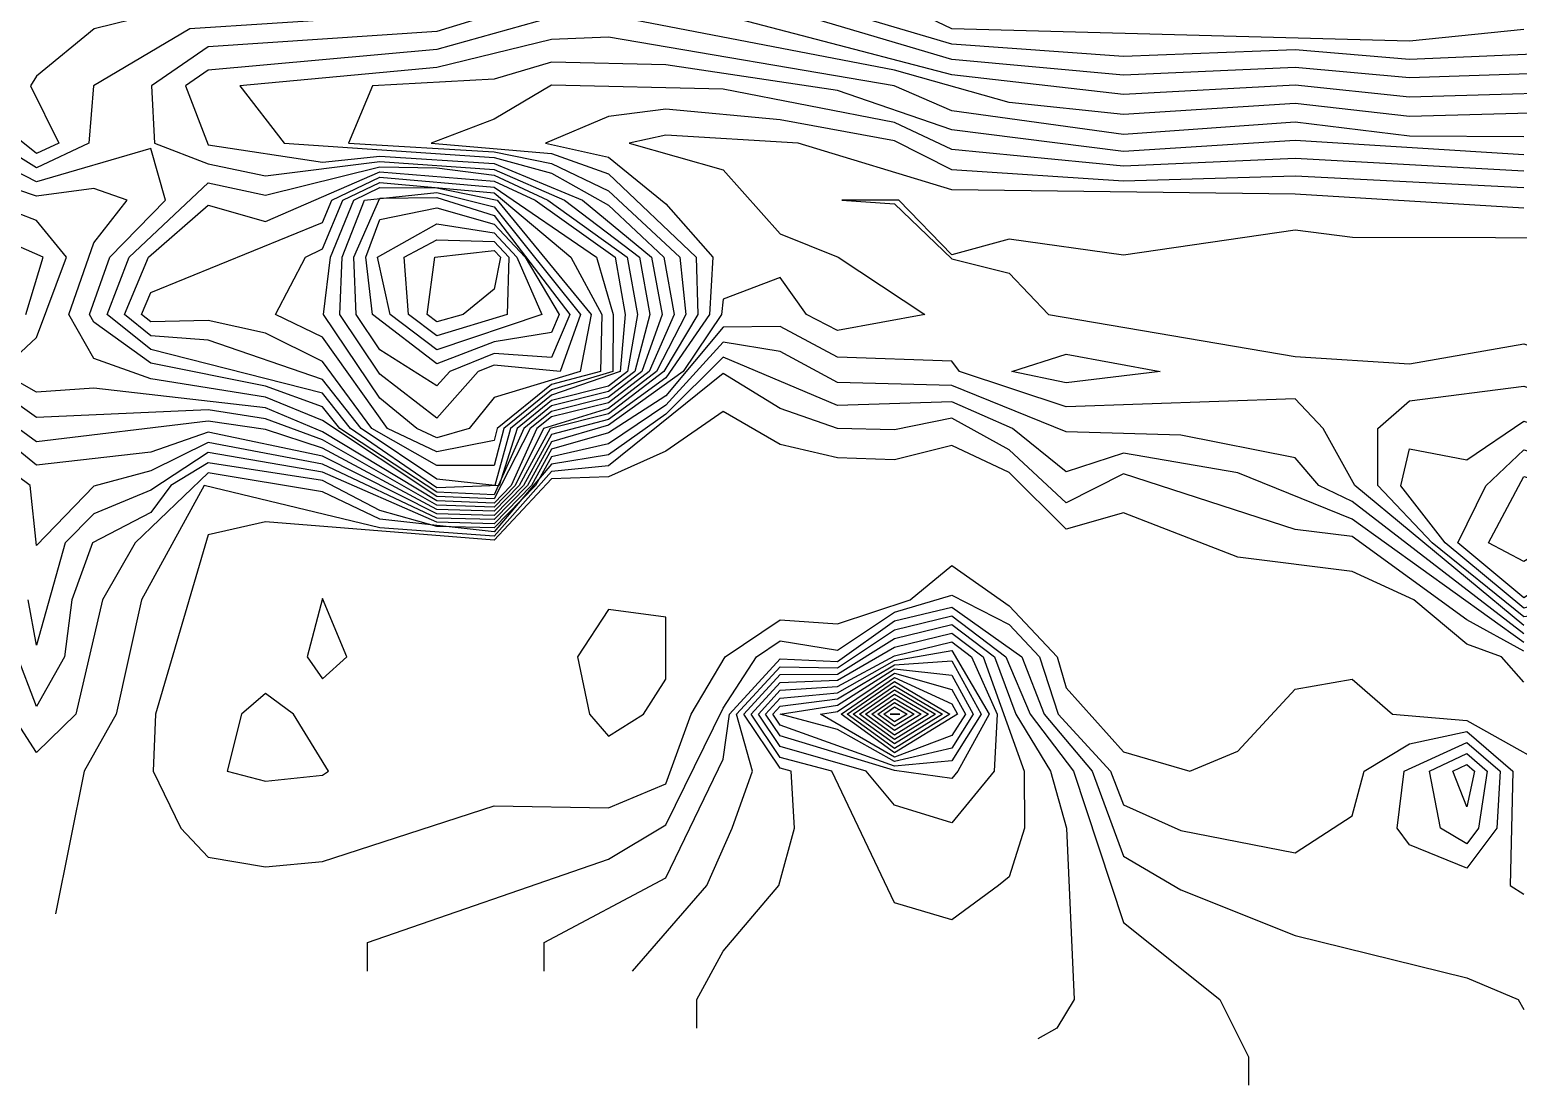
# Model space of a CAD drawing. Extents: x 2324165 to 2328366, y 427900 to 430978.
# Drawn here: x 2326915 to 2327527, y 427900 to 428335 of the extents above; entities that cross this region are included whole.
import ezdxf

# ---------------------------------------------------------------- set-up
doc = ezdxf.new("R2010")
doc.units = 0
doc.layers.add('contours', color=2, linetype='Continuous')

msp = doc.modelspace()

# ---------------------------------------------------------------- linework, layer by layer
at = {"layer": 'contours'}
for points in [[(2327529.7695, 428334.8164), (2327482.6813, 428330.0178), (2327294.3286, 428335.1152), (2327270.7846, 428346.3081), (2327176.6085, 428369.2993), (2327129.5203, 428368.5823), (2327082.432, 428357.3235), (2326988.2556, 428355.9734), (2326917.6232, 428343.642), (2326902.652, 428335.0571)], [(2327600.4017, 428327.4983), (2327482.6812, 428322.4373), (2327435.593, 428326.367), (2327364.9607, 428323.6605), (2327294.3285, 428328.7733), (2327176.6085, 428363.6145), (2327129.5203, 428363.1532), (2327105.9761, 428353.3632), (2327082.4319, 428349.5084), (2326988.2555, 428346.5752), (2326941.3689, 428335.0566), (2326917.6229, 428315.6554), (2326915.0869, 428311.5656), (2326926.7664, 428288.0741), (2326917.6225, 428283.7467), (2326894.0787, 428302.5848)], [(2327576.8575, 428318.0403), (2327482.6811, 428314.8567), (2327435.5929, 428319.1041), (2327364.9606, 428315.9992), (2327294.3284, 428322.4391), (2327176.6084, 428357.4058), (2327129.5202, 428357.2227), (2327105.976, 428346.0778), (2327082.4318, 428341.6932), (2326980.734, 428335.0562), (2326941.1424, 428311.5653), (2326939.1005, 428288.0739), (2326917.6225, 428277.9092), (2326894.0785, 428292.5938)], [(2327129.5201, 428348.4814), (2327082.4318, 428333.9406), (2326988.2553, 428327.6143), (2326964.9305, 428311.565), (2326966.1278, 428288.0736), (2326988.2548, 428279.5553), (2327011.7988, 428274.536), (2327058.887, 428280.5044), (2327105.9752, 428277.2436), (2327134.9106, 428264.5803), (2327165.7584, 428241.0885), (2327170.0437, 428217.5971), (2327163.8112, 428194.1058), (2327153.0623, 428185.8187), (2327129.5181, 428179.8948), (2327118.1183, 428170.615), (2327105.9736, 428143.3932), (2327082.4295, 428144.4026), (2327042.3966, 428170.6159), (2327035.3418, 428179.5628), (2327011.7978, 428188.0528), (2326964.7097, 428197.4565), (2326941.1658, 428214.443), (2326939.3681, 428217.5998), (2326947.8389, 428241.0911), (2326970.7592, 428264.5822), (2326964.7107, 428285.8342), (2326917.6224, 428272.0718), (2326870.5345, 428296.29)], [(2327576.8574, 428309.7447), (2327482.681, 428307.0034), (2327435.5929, 428311.8411), (2327364.9605, 428308.0898), (2327294.3284, 428316.1048), (2327176.6083, 428346.884)], [(2327129.52, 428339.74), (2327082.4317, 428326.5407), (2326988.2552, 428318.0035), (2326978.8977, 428311.5648), (2326988.2548, 428287.3781), (2327035.3429, 428280.2271), (2327058.8871, 428282.6614), (2327105.9752, 428279.6615), (2327142.3613, 428264.5802), (2327170.7757, 428241.0885), (2327175.1009, 428217.5971), (2327166.7976, 428194.1058), (2327153.0623, 428183.5162), (2327129.5181, 428177.6854), (2327120.8324, 428170.615), (2327105.9736, 428141.6905), (2327082.4295, 428142.6358), (2327035.3417, 428173.9601), (2327011.7977, 428183.5799), (2326964.7096, 428191.0285), (2326941.1656, 428199.5018), (2326930.859, 428217.5999), (2326941.1662, 428246.9999), (2326954.895, 428264.5824), (2326941.1665, 428269.403), (2326917.6223, 428266.2343), (2326894.0783, 428274.2191)], [(2327576.8573, 428301.5787), (2327482.6809, 428298.9401), (2327435.5928, 428304.2831), (2327364.9604, 428299.8385), (2327317.8723, 428304.6979), (2327270.7843, 428318.0302), (2327153.0641, 428340.7374)], [(2327529.769, 428290.6804), (2327482.6808, 428290.8767), (2327435.5927, 428296.7131), (2327364.9604, 428291.5872), (2327294.3282, 428301.3839), (2327270.5832, 428311.5614), (2327153.064, 428331.6773), (2327129.5199, 428330.6936), (2327082.4316, 428319.1407), (2327001.2842, 428311.5646), (2327019.5579, 428288.073), (2327105.9752, 428282.0794), (2327129.5193, 428275.6438), (2327153.0632, 428262.5162), (2327175.793, 428241.0884), (2327180.0204, 428217.597), (2327169.7841, 428194.1058), (2327153.0622, 428181.2136), (2327129.5181, 428175.4761), (2327123.5464, 428170.6149), (2327112.9711, 428147.1237), (2327105.9736, 428139.9878), (2327082.4295, 428140.869), (2327035.3416, 428169.2738), (2327011.7977, 428179.1071), (2326941.1655, 428187.278), (2326917.6214, 428185.6315), (2326902.675, 428194.1089), (2326917.6216, 428208.0174), (2326930.0158, 428241.0913), (2326917.6222, 428256.1825), (2326894.0782, 428265.2666)], [(2327529.7689, 428283.2548), (2327435.5926, 428289.1432), (2327364.9603, 428284.5819), (2327294.3281, 428293.4497), (2327247.2401, 428309.7414), (2327176.608, 428320.2423), (2327129.5198, 428321.2949), (2327105.9756, 428314.3611), (2327055.8436, 428311.5639), (2327045.9616, 428288.0727), (2327105.9753, 428284.4973), (2327129.5193, 428279.7058), (2327153.0633, 428268.4832), (2327182.3225, 428241.0884), (2327184.8815, 428217.597), (2327172.7705, 428194.1057), (2327153.0622, 428178.9111), (2327126.2604, 428170.6149), (2327114.6407, 428147.1237), (2327105.9736, 428138.2851), (2327082.4295, 428139.1021), (2327035.3416, 428165.9446), (2327011.7976, 428174.6342), (2326988.2536, 428178.2493), (2326917.6213, 428175.1209), (2326890.9762, 428194.109)], [(2327529.7688, 428276.46), (2327435.5925, 428281.7609), (2327364.9602, 428278.5026), (2327294.328, 428285.3996), (2327270.784, 428296.4892), (2327200.1519, 428310.2798), (2327129.5197, 428311.8962), (2327105.9754, 428297.9118), (2327080.0999, 428288.0723), (2327129.5193, 428283.7678), (2327153.0633, 428275.4081), (2327189.1447, 428241.0883), (2327189.7427, 428217.5969), (2327175.757, 428194.1057), (2327153.0622, 428176.6086), (2327128.9745, 428170.6149), (2327116.3104, 428147.1236), (2327105.9735, 428136.5824), (2327082.4295, 428137.3353), (2327035.3416, 428162.6153), (2327011.7976, 428170.1877), (2326988.2535, 428173.6063), (2326917.6211, 428165.1527), (2326894.0772, 428182.3545)], [(2327529.7687, 428269.6651), (2327435.5924, 428274.4097), (2327364.9601, 428272.4234), (2327294.3279, 428277.1059), (2327270.784, 428288.978), (2327223.6959, 428297.5809), (2327176.6077, 428301.9831), (2327153.0636, 428298.9772), (2327127.1071, 428288.0717), (2327153.0634, 428282.333), (2327176.6073, 428263.084), (2327195.967, 428241.0882), (2327194.6038, 428217.5968), (2327176.6065, 428191.4466), (2327153.0622, 428174.3061), (2327129.518, 428168.1782), (2327117.98, 428147.1236), (2327105.9735, 428134.8798), (2327082.4294, 428135.5685), (2327035.3415, 428159.2861), (2326988.2535, 428169.1227), (2326964.7093, 428160.8525), (2326917.621, 428155.5911), (2326894.0772, 428174.7021)], [(2327529.7686, 428261.2537), (2327435.5923, 428267.0585), (2327294.3278, 428268.8122), (2327231.1265, 428288.0705), (2327176.6076, 428291.3492), (2327161.4747, 428288.0713), (2327200.1515, 428277.0408), (2327223.6953, 428250.7727), (2327247.6043, 428241.0876), (2327283.2215, 428217.5958), (2327247.239, 428210.9606), (2327234.4795, 428217.5964), (2327223.6951, 428232.7577), (2327200.1509, 428223.8768), (2327199.4649, 428217.5968), (2327183.7372, 428194.1056), (2327153.0621, 428172.0035), (2327129.518, 428165.1314), (2327119.6497, 428147.1236), (2327105.9735, 428133.1771), (2327082.4294, 428133.8017), (2327035.3415, 428155.9568), (2326988.2534, 428164.9276), (2326964.7092, 428153.2171), (2326941.165, 428146.9599), (2326917.6206, 428122.5619), (2326915.0062, 428147.126), (2326894.077, 428162.7041)], [(2327107.9622, 428147.1237), (2327082.4296, 428146.1694), (2327046.8147, 428170.6158), (2327035.3418, 428185.1655), (2326964.7098, 428203.137), (2326946.7345, 428217.5997), (2326955.773, 428241.091), (2326988.2547, 428271.7325), (2327011.7987, 428266.6375), (2327058.887, 428278.3475), (2327082.4311, 428277.8262), (2327105.9752, 428274.8257), (2327128.0774, 428264.5804), (2327160.7412, 428241.0886), (2327164.9866, 428217.5972), (2327160.8248, 428194.1059), (2327153.0623, 428188.1212), (2327129.5182, 428182.1041), (2327115.4043, 428170.615), (2327107.9622, 428147.1237)], [(2327106.2926, 428147.1238), (2327082.4296, 428149.7311), (2327051.2327, 428170.6158), (2327035.3419, 428190.7683), (2326988.2539, 428206.9835), (2326964.7098, 428208.8176), (2326953.7949, 428217.5997), (2326963.7072, 428241.0909), (2326988.2546, 428262.5558), (2327011.7986, 428255.8556), (2327058.887, 428276.1905), (2327105.9751, 428272.4078), (2327122.8611, 428264.5804), (2327155.7239, 428241.0887), (2327159.9295, 428217.5972), (2327157.8383, 428194.1059), (2327129.5182, 428184.3135), (2327112.6903, 428170.6151), (2327106.2926, 428147.1238)], [(2327109.9762, 428170.6151), (2327105.9738, 428155.4457), (2327082.4297, 428155.4025), (2327055.6507, 428170.6157), (2327035.342, 428198.1705), (2327011.798, 428209.9052), (2326988.254, 428215.1096), (2326964.7099, 428214.4982), (2326960.8553, 428217.5996), (2326964.71, 428226.6343), (2327035.3427, 428255.4207), (2327039.1488, 428264.5814), (2327058.887, 428274.0335), (2327105.9751, 428269.9899), (2327148.1123, 428241.0888), (2327154.8723, 428217.5973), (2327154.8519, 428194.1059), (2327129.5182, 428186.5228), (2327109.9762, 428170.6151)], [(2327107.2622, 428170.6151), (2327105.9739, 428165.7324), (2327082.4297, 428161.0739), (2327062.1183, 428170.6156), (2327035.3421, 428208.2271), (2327015.9275, 428217.5989), (2327028.2609, 428241.0902), (2327035.3425, 428244.5798), (2327043.6528, 428264.5813), (2327058.8869, 428271.8766), (2327105.9751, 428267.5719), (2327137.5713, 428241.0889), (2327150.2471, 428217.5974), (2327149.7317, 428194.106), (2327129.5182, 428188.7322), (2327107.2622, 428170.6151)], [(2327095.7327, 428170.6153), (2327082.4298, 428166.7453), (2327074.1914, 428170.6155), (2327058.8859, 428183.1213), (2327035.7993, 428217.5987), (2327038.6186, 428241.09), (2327048.1569, 428264.5813), (2327058.8869, 428269.7196), (2327082.431, 428269.7169), (2327107.2121, 428264.5806), (2327145.8627, 428217.5974), (2327141.4216, 428194.1061), (2327105.9741, 428183.3231), (2327095.7327, 428170.6153)], [(2327133.1116, 428194.1062), (2327105.9742, 428196.7513), (2327099.4502, 428194.1066), (2327082.4299, 428174.8463), (2327058.886, 428192.9858), (2327042.5093, 428217.5986), (2327043.4501, 428241.09), (2327052.661, 428264.5812), (2327082.431, 428267.6896), (2327105.975, 428261.8477), (2327141.4782, 428217.5975), (2327133.1116, 428194.1062)], [(2327087.6788, 428194.1067), (2327082.43, 428188.1672), (2327058.8861, 428203.0546), (2327049.2193, 428217.5985), (2327048.2815, 428241.0899), (2327058.8869, 428265.4057), (2327082.431, 428265.6622), (2327105.975, 428258.2651), (2327137.0937, 428217.5975), (2327129.5184, 428199.9153), (2327105.9743, 428201.5233), (2327087.6788, 428194.1067)], [(2327576.8563, 428216.9011), (2327587.9755, 428241.0836), (2327576.8567, 428248.8921), (2327459.1362, 428249.1493), (2327435.5922, 428252.2169), (2327364.9598, 428241.9241), (2327317.8717, 428248.4892), (2327294.3275, 428242.0367), (2327272.4503, 428264.5787), (2327249.0698, 428264.5789), (2327270.7837, 428263.0371), (2327294.3275, 428240.4109), (2327317.8715, 428234.4802), (2327334.1656, 428217.5952), (2327435.5916, 428200.2776), (2327482.6797, 428197.2974), (2327529.768, 428205.4181), (2327553.312, 428197.9824), (2327576.8563, 428216.9011)], [(2327132.7092, 428217.5976), (2327129.5185, 428210.1498), (2327105.9744, 428206.2953), (2327082.4302, 428197.2896), (2327055.9293, 428217.5985), (2327053.1129, 428241.0899), (2327058.8868, 428256.5761), (2327082.4309, 428261.4845), (2327105.9749, 428254.6825), (2327118.6814, 428241.0891), (2327132.7092, 428217.5976)], [(2326913.1823, 428217.6001), (2326920.395, 428241.0914), (2326894.0781, 428252.6371)], [(2327125.6115, 428217.5976), (2327082.4302, 428203.0335), (2327063.1411, 428217.5984), (2327057.9443, 428241.0898), (2327082.4308, 428254.8486), (2327105.9749, 428251.0999), (2327115.3325, 428241.0891), (2327125.6115, 428217.5976)], [(2327111.2624, 428217.5978), (2327082.4303, 428208.7774), (2327070.7483, 428217.5983), (2327068.9762, 428241.0897), (2327082.4307, 428248.2127), (2327105.9748, 428247.5173), (2327111.9836, 428241.0892), (2327111.2624, 428217.5978)], [(2327093.236, 428217.598), (2327082.4304, 428214.5214), (2327078.3555, 428217.5982), (2327081.5103, 428241.0895), (2327105.9748, 428243.9347), (2327108.6346, 428241.0892), (2327105.9746, 428228.0026), (2327093.236, 428217.598)], [(2327529.7666, 428089.6593), (2327460.1343, 428147.1196), (2327447.0791, 428170.6111), (2327435.5914, 428182.8253), (2327341.415, 428179.6083), (2327297.5251, 428194.1043), (2327294.327, 428198.3424), (2327247.2388, 428199.9233), (2327223.6949, 428212.5658), (2327200.1508, 428212.2979), (2327176.6064, 428184.0143), (2327153.0621, 428168.8267), (2327129.5179, 428162.0845), (2327121.3193, 428147.1236), (2327105.9735, 428131.4744), (2327082.4294, 428132.0349), (2327035.3414, 428152.6275), (2326988.2534, 428160.7324), (2326964.7091, 428145.2773), (2326941.1649, 428135.5138), (2326929.3784, 428123.6345), (2326917.6202, 428081.5525), (2326914.1296, 428100.1433)], [(2327529.7666, 428086.102), (2327459.135, 428140.6376), (2327445.3101, 428147.1198), (2327435.5911, 428158.6301), (2327388.503, 428167.8982), (2327341.4148, 428169.2995), (2327294.3269, 428188.3861), (2327247.2387, 428189.6196), (2327223.6948, 428202.3378), (2327200.1507, 428206.1285), (2327176.6063, 428180.2982), (2327153.062, 428164.3206), (2327129.5179, 428159.0377), (2327122.9889, 428147.1236), (2327105.9735, 428129.7717), (2327082.4294, 428130.2681), (2327058.8854, 428136.9042), (2327035.3414, 428149.2983), (2326988.2533, 428156.5373), (2326972.9233, 428147.1253), (2326964.709, 428136.1369), (2326940.7348, 428123.6343), (2326932.1961, 428100.1431), (2326929.1734, 428076.6517), (2326917.6199, 428056.2097), (2326900.786, 428100.1434)], [(2327529.7665, 428082.5447), (2327459.1349, 428133.3946), (2327412.0469, 428152.4224), (2327364.9588, 428160.4664), (2327341.4146, 428152.7502), (2327319.2838, 428170.6126), (2327294.3268, 428181.6336), (2327247.2386, 428180.1338), (2327200.1506, 428199.9591), (2327176.6063, 428176.582), (2327153.062, 428159.8145), (2327129.5179, 428155.9908), (2327105.9734, 428128.069), (2327058.8853, 428133.3153), (2327035.3414, 428144.6019), (2326988.2533, 428152.3422), (2326958.1969, 428123.6341), (2326944.7509, 428100.1429), (2326933.8444, 428053.1603), (2326917.6196, 428037.4011), (2326907.4153, 428053.1606)], [(2327379.9988, 428194.1033), (2327341.4151, 428189.3794), (2327319.0548, 428194.104), (2327341.4152, 428201.257), (2327379.9988, 428194.1033)], [(2327529.7665, 428078.9875), (2327506.2226, 428091.9119), (2327459.1348, 428126.1516), (2327435.5907, 428129.0865), (2327364.9587, 428152.0439), (2327341.4145, 428140.0019), (2327317.8707, 428161.8666), (2327294.3267, 428174.8811), (2327270.7826, 428170.0431), (2327247.2385, 428170.6479), (2327223.6945, 428178.8638), (2327200.1506, 428193.3024), (2327153.0619, 428155.3083), (2327129.5178, 428152.944), (2327105.9734, 428126.3663), (2327058.8853, 428129.7263), (2326986.5888, 428147.1252), (2326960.7804, 428100.1427), (2326950.4679, 428053.1601), (2326937.2808, 428029.6689), (2326925.404, 427970.9406)], [(2327663.9754, 428100.1345), (2327623.9429, 428083.1065), (2327600.3988, 428080.0498), (2327576.8548, 428084.8691), (2327553.3108, 428096.0413), (2327529.7667, 428093.2166), (2327491.9676, 428123.6279), (2327469.6449, 428147.1195), (2327469.6081, 428170.6109), (2327482.6795, 428181.9893), (2327529.7678, 428188.1111), (2327553.3118, 428179.9722), (2327576.8559, 428184.6802), (2327592.5284, 428170.6094), (2327623.9438, 428162.3121), (2327631.742, 428147.1176), (2327669.9508, 428123.6258), (2327663.9754, 428100.1345)], [(2327529.7664, 428066.2609), (2327520.5689, 428076.6448), (2327506.2224, 428081.9501), (2327484.3914, 428100.1366), (2327459.1346, 428111.7672), (2327412.0465, 428117.7663), (2327364.9585, 428135.9336), (2327341.4144, 428129.2129), (2327317.8705, 428152.4732), (2327294.3266, 428163.6335), (2327270.7824, 428157.8077), (2327247.2383, 428158.5985), (2327223.6943, 428164.101), (2327200.1504, 428177.6095), (2327176.6061, 428161.351), (2327153.0619, 428150.8022), (2327129.5178, 428149.8971), (2327105.9734, 428124.6637), (2327011.7971, 428132.1734), (2326988.253, 428126.8596), (2326966.5373, 428053.1599), (2326965.6223, 428029.6686), (2326977.0617, 428006.1771), (2326988.2514, 427994.3247), (2327011.7955, 427990.239), (2327035.3396, 427992.4607), (2327105.9721, 428015.3384), (2327153.0603, 428014.626), (2327176.6045, 428024.4156), (2327186.9812, 428053.1573), (2327201.0482, 428076.6485), (2327223.6935, 428091.9627), (2327247.2375, 428090.2518), (2327277.1654, 428100.139), (2327294.326, 428114.3238), (2327317.8699, 428097.6395), (2327337.7013, 428076.6469), (2327341.4136, 428063.9377), (2327364.9574, 428037.6301), (2327392.2686, 428029.6636), (2327412.0456, 428037.8815), (2327435.59, 428063.3895), (2327459.1341, 428067.5313), (2327475.7075, 428053.154), (2327506.2221, 428050.4652), (2327553.31, 428024.2372)], [(2327647.063, 428100.1347), (2327623.943, 428087.2663), (2327600.3988, 428082.4615), (2327576.8548, 428088.6827), (2327553.3109, 428103.8809), (2327529.7667, 428096.7739), (2327497.2751, 428123.6278), (2327479.1555, 428147.1194), (2327482.6793, 428162.2715), (2327506.2233, 428157.7255), (2327529.7676, 428173.6577), (2327553.3116, 428166.3749), (2327576.8557, 428165.7973), (2327600.3997, 428157.4946), (2327623.9437, 428146.7626), (2327658.6246, 428123.6259), (2327647.063, 428100.1347)], [(2327639.5896, 428100.1348), (2327623.943, 428091.426), (2327600.3988, 428084.8732), (2327562.5608, 428100.1357), (2327553.311, 428116.52), (2327529.7668, 428100.9563), (2327502.5827, 428123.6278), (2327514.0738, 428147.119), (2327529.7675, 428161.9247), (2327553.3115, 428155.5218), (2327576.8556, 428153.9392), (2327623.9436, 428142.0002), (2327647.3861, 428123.6261), (2327639.5896, 428100.1348)], [(2327542.5105, 428123.6273), (2327529.7669, 428115.9067), (2327515.1281, 428123.6276), (2327529.7673, 428150.9185), (2327544.0035, 428147.1186), (2327542.5105, 428123.6273)], [(2327035.3405, 428067.6443), (2327045.3835, 428076.6504), (2327035.3408, 428100.7532), (2327029.0752, 428076.6506), (2327035.3405, 428067.6443)], [(2327053.8108, 427947.4477), (2327053.8109, 427959.1934), (2327153.06, 427993.4687), (2327176.6043, 428007.6266), (2327200.149, 428055.5384), (2327213.8781, 428076.6484), (2327223.6934, 428083.2861), (2327247.2374, 428079.4619), (2327270.7817, 428095.0209), (2327294.3259, 428102.1359), (2327317.8698, 428089.9362), (2327330.4239, 428076.647), (2327338.1189, 428053.1556), (2327359.6295, 428029.6639), (2327364.9571, 428015.7954), (2327388.5011, 428005.1902), (2327435.5892, 427996.0828), (2327459.1334, 428011.2589), (2327464.041, 428029.6627), (2327482.6779, 428040.9225), (2327506.222, 428045.9448), (2327525.1961, 428029.662), (2327524.1029, 427982.6793), (2327529.7653, 427979.0815)], [(2327126.4807, 427947.4469), (2327126.4808, 427959.1926), (2327176.604, 427985.731), (2327200.1487, 428034.5899), (2327202.7719, 428053.1572), (2327223.6933, 428075.8867), (2327247.2374, 428074.752), (2327270.7816, 428091.4491), (2327294.3258, 428097.1478), (2327323.1465, 428076.6471), (2327332.3107, 428053.1556), (2327352.0139, 428029.664), (2327364.9569, 427994.6494), (2327388.5008, 427980.8437), (2327435.5888, 427962.0459), (2327506.2208, 427944.6294), (2327527.394, 427935.6965), (2327529.7648, 427931.6057)], [(2327153.0606, 428044.1136), (2327167.4538, 428053.1576), (2327176.605, 428067.4841), (2327176.6053, 428092.9957), (2327153.0612, 428096.1827), (2327140.1979, 428076.6493), (2327145.2631, 428053.1578), (2327153.0606, 428044.1136)], [(2327162.8463, 427947.4465), (2327193.4222, 427982.6832), (2327203.8848, 428006.1744), (2327212.2358, 428029.6657), (2327205.7549, 428053.1571), (2327223.6932, 428072.6459), (2327247.2373, 428072.1872), (2327270.7816, 428087.8773), (2327294.3258, 428093.5706), (2327316.5767, 428076.6472), (2327326.5024, 428053.1557), (2327344.3982, 428029.6641), (2327364.9566, 427967.3866), (2327404.6646, 427935.6979), (2327416.4377, 427912.2064), (2327416.4376, 427900.4608)], [(2327189.3297, 427923.9548), (2327189.3299, 427935.7005), (2327200.1478, 427955.5964), (2327223.1054, 427982.6828), (2327229.5914, 428006.1741), (2327228.247, 428029.6655), (2327223.6928, 428030.8794), (2327208.7379, 428053.1571), (2327223.6932, 428069.405), (2327247.2373, 428069.6223), (2327270.7816, 428084.3055), (2327294.3257, 428089.9934), (2327311.8732, 428076.6472), (2327320.6941, 428053.1558), (2327334.8847, 428029.6642), (2327341.4972, 428006.1728), (2327344.6001, 427935.6986), (2327337.5917, 427923.953), (2327329.6399, 427919.5824)], [(2327313.5026, 427982.6817), (2327294.3243, 427968.4754), (2327270.7803, 427975.4964), (2327244.9187, 428029.6653), (2327223.6928, 428035.3229), (2327211.7209, 428053.157), (2327223.6932, 428066.1641), (2327247.2373, 428067.0575), (2327270.7815, 428080.7337), (2327294.3257, 428086.4162), (2327307.1698, 428076.6473), (2327324.1477, 428029.6644), (2327324.2876, 428006.173), (2327317.8686, 427986.2402), (2327313.5026, 427982.6817)], [(2327311.6917, 428029.6645), (2327294.3248, 428008.3835), (2327270.7808, 428015.6695), (2327259.0423, 428029.6651), (2327223.6929, 428039.7665), (2327214.7039, 428053.157), (2327223.6931, 428062.9232), (2327247.2372, 428064.4927), (2327270.7815, 428077.1619), (2327294.3256, 428082.839), (2327302.4664, 428076.6474), (2327312.9355, 428053.1559), (2327311.6917, 428029.6645)], [(2327296.8148, 428029.6647), (2327294.325, 428026.6137), (2327270.7809, 428029.9274), (2327223.6929, 428044.21), (2327217.6869, 428053.157), (2327223.6931, 428059.6823), (2327247.2372, 428061.9278), (2327270.7815, 428075.1684), (2327294.3256, 428079.2618), (2327309.6759, 428053.1559), (2327296.8148, 428029.6647)], [(2327306.4163, 428053.1559), (2327294.3251, 428033.9711), (2327270.7809, 428031.7511), (2327223.693, 428048.6536), (2327220.6699, 428053.1569), (2327223.6931, 428056.4414), (2327247.2372, 428059.363), (2327270.7814, 428073.4402), (2327294.3255, 428075.0581), (2327306.4163, 428053.1559)], [(2327303.1567, 428053.156), (2327294.3251, 428039.1431), (2327270.781, 428033.5748), (2327247.237, 428046.8408), (2327223.6529, 428053.1569), (2327247.2371, 428056.7981), (2327270.7814, 428071.7121), (2327294.3255, 428069.1536), (2327303.1567, 428053.156)], [(2327299.8972, 428053.156), (2327294.3252, 428044.3151), (2327270.781, 428035.3985), (2327240.2094, 428053.1567), (2327247.2371, 428054.2333), (2327270.7814, 428069.9839), (2327294.3254, 428063.2491), (2327299.8972, 428053.156)], [(2327296.6376, 428053.1561), (2327270.781, 428037.2221), (2327248.7033, 428053.1566), (2327270.7814, 428068.2558), (2327294.3253, 428057.3447), (2327296.6376, 428053.1561)], [(2327293.473, 428053.1561), (2327270.781, 428039.0458), (2327251.2301, 428053.1566), (2327270.7814, 428066.5277), (2327293.473, 428053.1561)], [(2327290.5403, 428053.1561), (2327270.7811, 428040.8695), (2327253.7569, 428053.1566), (2327270.7813, 428064.7995), (2327290.5403, 428053.1561)], [(2327287.6075, 428053.1562), (2327270.7811, 428042.6932), (2327256.2837, 428053.1565), (2327270.7813, 428063.0714), (2327287.6075, 428053.1562)], [(2327035.34, 428027.9864), (2327037.8471, 428029.6677), (2327023.3842, 428053.1593), (2327011.7963, 428061.6427), (2327001.9509, 428053.1595), (2326996.0643, 428029.6682), (2327011.7959, 428025.482), (2327035.34, 428027.9864)], [(2327284.6748, 428053.1562), (2327270.7811, 428044.5169), (2327258.8106, 428053.1565), (2327270.7813, 428061.3433), (2327284.6748, 428053.1562)], [(2327281.742, 428053.1562), (2327270.7811, 428046.3405), (2327261.3374, 428053.1565), (2327270.7813, 428059.6151), (2327281.742, 428053.1562)], [(2327278.8093, 428053.1563), (2327270.7811, 428048.1642), (2327263.8642, 428053.1564), (2327270.7813, 428057.887), (2327278.8093, 428053.1563)], [(2327275.8766, 428053.1563), (2327270.7812, 428049.9879), (2327266.3911, 428053.1564), (2327270.7812, 428056.1588), (2327275.8766, 428053.1563)], [(2327272.9438, 428053.1563), (2327268.9179, 428053.1564), (2327272.9438, 428053.1563)], [(2327518.5613, 428006.1707), (2327506.2214, 427989.7734), (2327482.6774, 427999.3514), (2327477.5449, 428006.1712), (2327480.5262, 428029.6625), (2327506.222, 428041.4244), (2327519.9285, 428029.6621), (2327518.5613, 428006.1707)], [(2327511.0187, 428006.1708), (2327506.2215, 427999.7962), (2327495.372, 428006.171), (2327490.9606, 428029.6624), (2327506.2219, 428036.9041), (2327514.6608, 428029.6621), (2327511.0187, 428006.1708)], [(2327509.3932, 428029.6622), (2327506.2217, 428015.022), (2327500.4867, 428029.6623), (2327506.2219, 428032.3837), (2327509.3932, 428029.6622)]]:
    msp.add_lwpolyline(points, dxfattribs=at)

doc.saveas('drawing.dxf')
